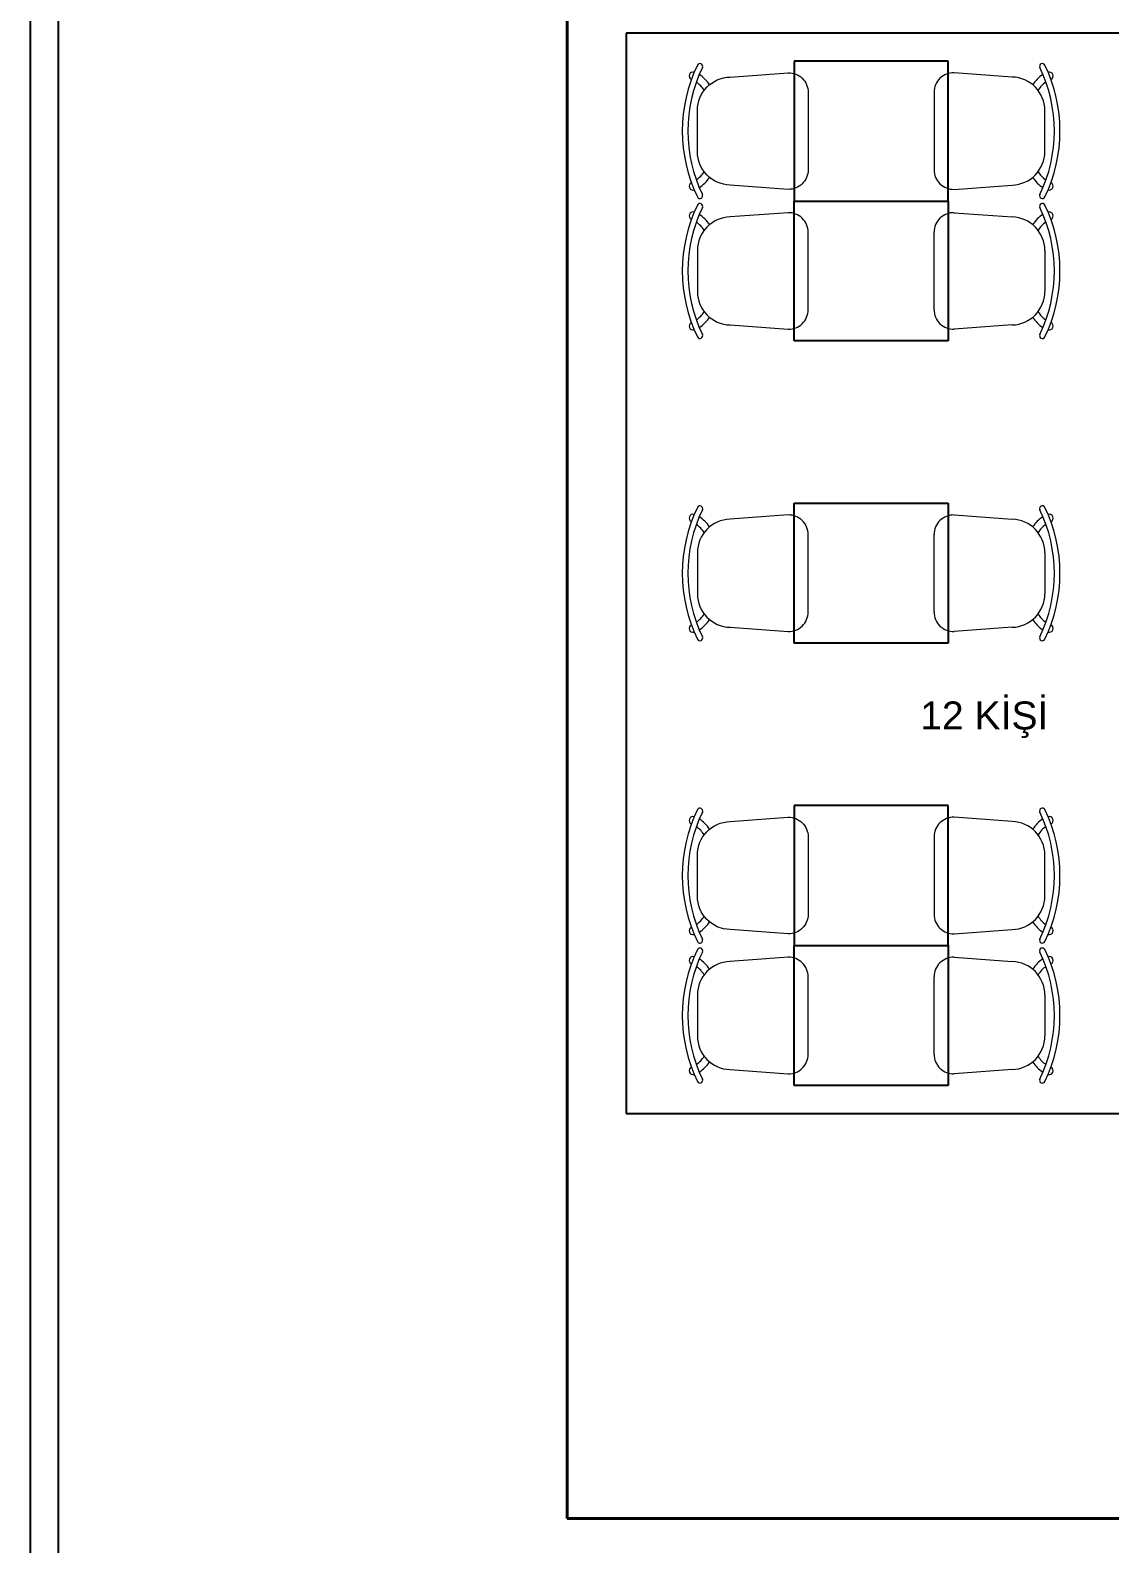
# Model space of a CAD drawing. Header units: millimetres. Extents: x -937 to 10425, y -275 to 2422.
# Drawn here: x 3715 to 4101, y 210 to 750 of the extents above; entities that cross this region are included whole.
import ezdxf

# ---------------------------------------------------------------- set-up
doc = ezdxf.new("R2010")
doc.units = ezdxf.units.MM
for name, color, linetype, lineweight in [('Sebe - ANTET', 143, 'Continuous', 5), ('Sebe - Mobilya', 11, 'Continuous', 25), ('Sebe - Mobilya Alçak', 41, 'Continuous', 20)]:
    doc.layers.add(name, color=color, linetype=linetype, lineweight=lineweight)
doc.styles.get("Standard").update_dxf_attribs({"font": 'arial.ttf'})

msp = doc.modelspace()

# ---------------------------------------------------------------- linework, layer by layer
for p, q in [((4172.872550182838, 749.2821209420922), (3927.872550182838, 749.2821209420922)), ((3927.872550182838, 749.2821209420922), (3927.872550182838, 363.282120942092)), ((3927.872550182838, 363.282120942092), (4172.872550182838, 363.2821209420922))]:
    msp.add_line(p, q)
for points in [[(3714.868439227233, -145.3628701905864), (6594.868439227233, -145.3628701905864), (6594.868439227233, 1924.637129809415), (3714.868439227233, 1924.637129809415)], [(3724.868439227233, -135.3628701905864), (6584.868439227233, -135.3628701905864), (6584.868439227233, 1914.637129809415), (3724.868439227233, 1914.637129809415)]]:
    msp.add_lwpolyline(points, close=True)
at = {"layer": 'Sebe - ANTET', "lineweight": 40}
msp.add_lwpolyline([(3906.708892469615, 218.5500540086264), (4882.771558349832, 218.529254008628), (4882.771558349832, 1322.153100910718), (3906.708892469615, 1322.173900910716)], close=True, dxfattribs=at)
at = {"layer": 'Sebe - Mobilya'}
for p, q in [((3987.872550183558, 739.2821209422868), (3987.872550183198, 689.2821209420431)), ((4042.872550183198, 739.2821209418976), (3987.872550183558, 739.2821209422868)), ((4042.872550183198, 689.2821209420431), (4042.872550183198, 739.2821209418976)), ((3987.872550183198, 689.2821209420431), (4042.872550183198, 689.2821209420431)), ((3987.872550182838, 639.2821209425915), (3987.872550183198, 689.2821209428353)), ((3987.872550183198, 689.2821209428353), (4042.872550183198, 689.2821209420431)), ((4042.872550183198, 689.2821209420431), (4042.872550182477, 639.2821209421886)), ((4042.872550182477, 639.2821209421886), (3987.872550182838, 639.2821209425915)), ((3987.872550182838, 531.2821209422937), (3987.872550183198, 581.2821209425374)), ((3987.872550183198, 581.2821209425374), (4042.872550183198, 581.2821209417452)), ((4042.872550183198, 581.2821209417452), (4042.872550182477, 531.2821209418908)), ((4042.872550182477, 531.2821209418908), (3987.872550182838, 531.2821209422937)), ((3987.872550183558, 473.282120941989), (3987.872550183198, 423.2821209417452)), ((4042.872550183198, 473.2821209415997), (3987.872550183558, 473.282120941989)), ((4042.872550183198, 423.2821209417452), (4042.872550183198, 473.2821209415997)), ((3987.872550183198, 423.2821209417452), (4042.872550183198, 423.2821209417452)), ((3987.872550182838, 373.2821209422937), (3987.872550183198, 423.2821209425374)), ((3987.872550183198, 423.2821209425374), (4042.872550183198, 423.2821209417452)), ((4042.872550183198, 423.2821209417452), (4042.872550182477, 373.2821209418908)), ((4042.872550182477, 373.2821209418908), (3987.872550182838, 373.2821209422937))]:
    msp.add_line(p, q, dxfattribs=at)
at = {"layer": 'Sebe - Mobilya Alçak', "ltscale": 30}
for p, q in [((4065.782197366244, 733.5760571842825), (4045.039169628822, 735.1114871456462)), ((4037.872550183198, 728.1134704294359), (4037.872550183198, 700.4507714545048)), ((4077.472550183198, 706.9841889770032), (4077.472550183198, 721.5800529069393)), ((4045.039169628822, 693.4527547382963), (4065.782197366244, 694.98818469966)), ((4045.039169628702, 685.1114871441437), (4065.782197366079, 683.5760571821825)), ((4037.872550182079, 650.4507714532106), (4037.872550182876, 678.1134704281417)), ((4077.472550182688, 671.5800529045023), (4077.472550182268, 656.9841889745662)), ((4065.782197364968, 644.98818469756), (4045.039169627502, 643.4527547367938)), ((4045.039169628702, 577.1114871438458), (4065.782197366079, 575.5760571818846)), ((4037.872550182079, 542.4507714529127), (4037.872550182876, 570.1134704278438)), ((4077.472550182688, 563.5800529042044), (4077.472550182268, 548.9841889742684)), ((4065.782197364968, 536.9881846972621), (4045.039169627502, 535.452754736496)), ((4065.782197366244, 467.5760571839846), (4045.039169628822, 469.1114871453483)), ((4037.872550183198, 462.113470429138), (4037.872550183198, 434.4507714542069)), ((4077.472550183198, 440.9841889767054), (4077.472550183198, 455.5800529066414)), ((4045.039169628822, 427.4527547379985), (4065.782197366244, 428.9881846993621)), ((4045.039169628702, 419.1114871438458), (4065.782197366079, 417.5760571818846)), ((4037.872550182079, 384.4507714529127), (4037.872550182876, 412.1134704278438)), ((4077.472550182688, 405.5800529042044), (4077.472550182268, 390.9841889742684)), ((4065.782197364968, 378.9881846972621), (4045.039169627502, 377.452754736496))]:
    msp.add_line(p, q, dxfattribs=at)
for points in [[(3992.872550183558, 728.1134704294359), (3992.872550183558, 700.4507714545048, -0.421203205743218), (3985.705930737933, 693.4527547382963), (3964.962903000512, 694.98818469966, -0.4066749681270739), (3953.272550183558, 706.9841889770032), (3953.272550183558, 721.5800529069393, -0.406674968127074), (3964.962903000512, 733.5760571842825), (3985.705930737933, 735.1114871456462, -0.421203205743218)], [(3992.872550182439, 650.4507714545066), (3992.872550183236, 678.1134704294377, 0.421203205743218), (3985.705930737813, 685.1114871458526), (3964.962903000347, 683.5760571850865, 0.4066749681270739), (3953.272550183047, 671.5800529080802), (3953.272550182627, 656.9841889781442, 0.406674968127074), (3964.962902999236, 644.988184700464), (3985.705930736613, 643.4527547385028, 0.421203205743218)], [(3992.872550182439, 542.4507714542087), (3992.872550183236, 570.1134704291399, 0.421203205743218), (3985.705930737813, 577.1114871455547), (3964.962903000347, 575.5760571847886, 0.4066749681270739), (3953.272550183047, 563.5800529077824), (3953.272550182627, 548.9841889778463, 0.406674968127074), (3964.962902999236, 536.9881847001661), (3985.705930736613, 535.4527547382049, 0.421203205743218)], [(3992.872550183558, 462.113470429138), (3992.872550183558, 434.4507714542069, -0.421203205743218), (3985.705930737933, 427.4527547379985), (3964.962903000512, 428.9881846993621, -0.4066749681270739), (3953.272550183558, 440.9841889767054), (3953.272550183558, 455.5800529066414, -0.406674968127074), (3964.962903000512, 467.5760571839846), (3985.705930737933, 469.1114871453483, -0.421203205743218)], [(3992.872550182439, 384.4507714542087), (3992.872550183236, 412.1134704291399, 0.421203205743218), (3985.705930737813, 419.1114871455547), (3964.962903000347, 417.5760571847886, 0.4066749681270739), (3953.272550183047, 405.5800529077824), (3953.272550182627, 390.9841889778463, 0.406674968127074), (3964.962902999236, 378.9881847001661), (3985.705930736613, 377.4527547382049, 0.421203205743218)]]:
    msp.add_lwpolyline(points, format="xyb", close=True, dxfattribs=at)
for centre, radius, start, end in [((4002.019899907538, 714.2818063666432), 54.13989767268671, 154.2098047335278, 205.78945578676), ((4002.019899907538, 714.2818063666432), 52.13989767268671, 154.2098047335278, 205.78945578676), ((4028.725200459217, 714.2818063666432), 52.13989767268671, 334.2105442132399, 25.79019526647226), ((4028.725200459217, 714.2818063666432), 54.13989767268671, 334.2105442132399, 25.79019526647226), ((3951.704741430944, 733.9745495206821), 1.38633345823072, 72.38231874664994, 244.8695160181106), ((3947.624265029401, 723.9834909643), 9.40792221088551, 30.89018871590304, 55.88235253522808), ((3946.496828456648, 723.3686318210262), 13.42223557113271, 33.84355000707144, 56.17829439129336), ((4044.872550183199, 728.1134704294361), 7.000000000001074, 88.63607246838744, 180), ((4065.472550183198, 721.5800529069393), 12, 0, 88.52137948697971), ((4084.248271910107, 723.3686318210262), 13.42223557113271, 123.8217056087062, 146.1564499929285), ((4083.120835337354, 723.9834909643), 9.40792221088551, 124.1176474647724, 149.109811284097), ((4079.040358935812, 733.9745495206821), 1.38633345823072, 295.1304839818894, 107.6176812533501), ((4065.472550183198, 706.9841889770032), 12.00000000000021, 271.4786205130202, 0), ((3947.624139820535, 704.5808238192299), 9.40792221088551, 304.116907985055, 329.1090718043429), ((3946.496711183468, 705.1956975135513), 13.42223557113271, 303.8209661289653, 326.1557105131748), ((4044.872550183198, 700.4507714545055), 7, 180, 271.3639275316125), ((4084.248389183288, 705.1956975135513), 13.42223557113271, 213.8442894868251, 236.1790338710347), ((4083.12096054622, 704.5808238192299), 9.40792221088551, 210.890928195657, 235.8830920149449), ((3951.704741430944, 694.589761961362), 1.38633345823072, 115.1304839818894, 287.61768125335), ((4079.040358935812, 694.589761961362), 1.38633345823072, 252.38231874665, 64.86951601811062), ((4002.019899906818, 664.282435517036), 54.13989767268671, 154.2105442116203, 205.7901952647957), ((4002.019899906818, 664.282435517036), 52.13989767268671, 154.2105442116203, 205.7901952647957), ((4028.725200458497, 664.2824355162666), 52.13989767268671, 334.2098047318512, 25.78945578508208), ((4028.725200458497, 664.2824355162666), 54.13989767268671, 334.2098047318512, 25.78945578508208), ((3951.70474143079, 683.9744799237665), 1.38633345823072, 72.38231874500973, 244.8695160164696), ((3947.624139820094, 673.9834180660159), 9.40792221088551, 30.89092819402298, 55.88309201330919), ((3946.496711183009, 673.3685443717272), 13.42223557113271, 33.84428948519132, 56.17903386940751), ((4044.872550182876, 678.1134704279395), 7.000000000000455, 88.6360724667455, 179.9999999983325), ((4065.472550182687, 671.5800529048481), 12.00000000000028, 359.9999999983585, 88.52137948533769), ((4084.24838918283, 673.3685443677591), 13.42223557113271, 123.8209661273009, 146.1557105115394), ((4083.12096054578, 673.9834180621128), 9.40792221088551, 124.1169079833866, 149.1090718027269), ((4079.040358935659, 683.9744799200985), 1.38633345823072, 295.1304839802485, 107.6176812517099), ((4065.472550182268, 656.9841889749121), 12, 271.4786205113522, 359.9999999983585), ((3947.624265028401, 654.5807509209458), 9.40792221088551, 304.1176474631366, 329.1098112824629), ((4044.87255018208, 650.4507714530084), 7.000000000000814, 179.9999999983325, 271.3639275299446), ((4083.120835336355, 654.5807509170427), 9.40792221088551, 210.890188714287, 235.8823525335923), ((3951.704741429656, 644.5896923644464), 1.38633345823072, 115.1304839802485, 287.6176812517098), ((3946.496828455666, 655.1956100642524), 13.42223557113271, 303.8217056070422, 326.1564499912418), ((4084.248271909125, 655.1956100602843), 13.42223557113271, 213.8435500054904, 236.1782943896334), ((4079.040358934524, 644.5896923607784), 1.38633345823072, 252.3823187449826, 64.86951601646959), ((4002.019899906818, 556.2824355167381), 54.13989767268671, 154.2105442116203, 205.7901952647957), ((4002.019899906818, 556.2824355167381), 52.13989767268671, 154.2105442116203, 205.7901952647957), ((4028.725200458497, 556.2824355159687), 52.13989767268671, 334.2098047318512, 25.78945578508208), ((4028.725200458497, 556.2824355159687), 54.13989767268671, 334.2098047318512, 25.78945578508208), ((3951.70474143079, 575.9744799234686), 1.38633345823072, 72.38231874500973, 244.8695160164696), ((3947.624139820094, 565.9834180657181), 9.40792221088551, 30.89092819402298, 55.88309201330919), ((3946.496711183009, 565.3685443714294), 13.42223557113271, 33.84428948519132, 56.17903386940751), ((4044.872550182876, 570.1134704276417), 7.000000000000455, 88.6360724667455, 179.9999999983325), ((4065.472550182687, 563.5800529045503), 12.00000000000028, 359.9999999983585, 88.52137948533769), ((4084.24838918283, 565.3685443674613), 13.42223557113271, 123.8209661273009, 146.1557105115394), ((4083.12096054578, 565.983418061815), 9.40792221088551, 124.1169079833866, 149.1090718027269), ((4079.040358935659, 575.9744799198006), 1.38633345823072, 295.1304839802485, 107.6176812517099), ((4065.472550182268, 548.9841889746142), 12, 271.4786205113522, 359.9999999983585), ((3947.624265028401, 546.5807509206479), 9.40792221088551, 304.1176474631366, 329.1098112824629), ((4044.87255018208, 542.4507714527106), 7.000000000000814, 179.9999999983325, 271.3639275299446), ((4083.120835336355, 546.5807509167448), 9.40792221088551, 210.890188714287, 235.8823525335923), ((3951.704741429656, 536.5896923641485), 1.38633345823072, 115.1304839802485, 287.6176812517098), ((3946.496828455666, 547.1956100639545), 13.42223557113271, 303.8217056070422, 326.1564499912418), ((4084.248271909125, 547.1956100599864), 13.42223557113271, 213.8435500054904, 236.1782943896334), ((4079.040358934524, 536.5896923604805), 1.38633345823072, 252.3823187449826, 64.86951601646959), ((4002.019899907538, 448.2818063663453), 54.13989767268671, 154.2098047335278, 205.78945578676), ((4002.019899907538, 448.2818063663453), 52.13989767268671, 154.2098047335278, 205.78945578676), ((4028.725200459217, 448.2818063663453), 52.13989767268671, 334.2105442132399, 25.79019526647226), ((4028.725200459217, 448.2818063663453), 54.13989767268671, 334.2105442132399, 25.79019526647226), ((3951.704741430944, 467.9745495203842), 1.38633345823072, 72.38231874664994, 244.8695160181106), ((3947.624265029401, 457.9834909640022), 9.40792221088551, 30.89018871590304, 55.88235253522808), ((3946.496828456648, 457.3686318207283), 13.42223557113271, 33.84355000707144, 56.17829439129336), ((4044.872550183199, 462.1134704291383), 7.000000000001074, 88.63607246838744, 180), ((4065.472550183198, 455.5800529066414), 12, 0, 88.52137948697971), ((4084.248271910107, 457.3686318207283), 13.42223557113271, 123.8217056087062, 146.1564499929285), ((4083.120835337354, 457.9834909640022), 9.40792221088551, 124.1176474647724, 149.109811284097), ((4079.040358935812, 467.9745495203842), 1.38633345823072, 295.1304839818894, 107.6176812533501), ((4065.472550183198, 440.9841889767054), 12.00000000000021, 271.4786205130202, 0), ((3947.624139820535, 438.580823818932), 9.40792221088551, 304.116907985055, 329.1090718043429), ((4044.872550183198, 434.4507714542076), 7, 180, 271.3639275316125), ((4083.12096054622, 438.580823818932), 9.40792221088551, 210.890928195657, 235.8830920149449), ((3951.704741430944, 428.5897619610641), 1.38633345823072, 115.1304839818894, 287.61768125335), ((3946.496711183468, 439.1956975132534), 13.42223557113271, 303.8209661289653, 326.1557105131748), ((4084.248389183288, 439.1956975132534), 13.42223557113271, 213.8442894868251, 236.1790338710347), ((4079.040358935812, 428.5897619610641), 1.38633345823072, 252.38231874665, 64.86951601811062), ((4002.019899906818, 398.2824355167381), 54.13989767268671, 154.2105442116203, 205.7901952647957), ((4028.725200458497, 398.2824355159687), 54.13989767268671, 334.2098047318512, 25.78945578508208), ((4002.019899906818, 398.2824355167381), 52.13989767268671, 154.2105442116203, 205.7901952647957), ((3951.70474143079, 417.9744799234686), 1.38633345823072, 72.38231874500973, 244.8695160164696), ((3946.496711183009, 407.3685443714294), 13.42223557113271, 33.84428948519132, 56.17903386940751), ((4044.872550182876, 412.1134704276417), 7.000000000000455, 88.6360724667455, 179.9999999983325), ((4065.472550182687, 405.5800529045503), 12.00000000000028, 359.9999999983585, 88.52137948533769), ((4084.24838918283, 407.3685443674613), 13.42223557113271, 123.8209661273009, 146.1557105115394), ((4028.725200458497, 398.2824355159687), 52.13989767268671, 334.2098047318512, 25.78945578508208), ((4079.040358935659, 417.9744799198006), 1.38633345823072, 295.1304839802485, 107.6176812517099), ((3947.624139820094, 407.9834180657181), 9.40792221088551, 30.89092819402298, 55.88309201330919), ((4083.12096054578, 407.983418061815), 9.40792221088551, 124.1169079833866, 149.1090718027269), ((4065.472550182268, 390.9841889746142), 12, 271.4786205113522, 359.9999999983585), ((4044.87255018208, 384.4507714527106), 7.000000000000814, 179.9999999983325, 271.3639275299446), ((3951.704741429656, 378.5896923641485), 1.38633345823072, 115.1304839802485, 287.6176812517098), ((3947.624265028401, 388.5807509206479), 9.40792221088551, 304.1176474631366, 329.1098112824629), ((3946.496828455666, 389.1956100639545), 13.42223557113271, 303.8217056070422, 326.1564499912418), ((4084.248271909125, 389.1956100599864), 13.42223557113271, 213.8435500054904, 236.1782943896334), ((4083.120835336355, 388.5807509167448), 9.40792221088551, 210.890188714287, 235.8823525335923), ((4079.040358934524, 378.5896923604805), 1.38633345823072, 252.3823187449826, 64.86951601646959)]:
    msp.add_arc(centre, radius, start, end, dxfattribs=at)
at = {"layer": 'Sebe - Mobilya Alçak'}
for centre, start, end in [((3954.173095423392, 737.4017550110416), 334.2098047335278, 154.2098047335278), ((4076.572004943364, 737.4017550110416), 25.79019526647226, 205.7901952664722), ((3954.173095423392, 691.1624868729009), 205.7901952664722, 25.79019526647226), ((3954.173095423337, 687.4017550121562), 334.2098047318512, 154.2098047318512), ((4076.572004943364, 691.1624868729009), 154.2098047335278, 334.2098047335278), ((4076.572004943309, 687.4017550086305), 25.79019526479571, 205.7901952647957), ((3954.173095422005, 641.1624868740155), 205.7901952647957, 25.79019526479571), ((4076.572004941978, 641.1624868704898), 154.2098047318512, 334.2098047318512), ((3954.173095423337, 579.4017550118583), 334.2098047318512, 154.2098047318512), ((4076.572004943309, 579.4017550083327), 25.79019526479571, 205.7901952647957), ((3954.173095422005, 533.1624868737176), 205.7901952647957, 25.79019526479571), ((4076.572004941978, 533.162486870192), 154.2098047318512, 334.2098047318512), ((3954.173095423392, 471.4017550107437), 334.2098047335278, 154.2098047335278), ((4076.572004943364, 471.4017550107437), 25.79019526647226, 205.7901952664722), ((3954.173095423392, 425.162486872603), 205.7901952664722, 25.79019526647226), ((3954.173095423337, 421.4017550118583), 334.2098047318512, 154.2098047318512), ((4076.572004943364, 425.162486872603), 154.2098047335278, 334.2098047335278), ((4076.572004943309, 421.4017550083327), 25.79019526479571, 205.7901952647957), ((3954.173095422005, 375.1624868737176), 205.7901952647957, 25.79019526479571), ((4076.572004941978, 375.162486870192), 154.2098047318512, 334.2098047318512)]:
    msp.add_arc(centre, 1.000000000000607, start, end, dxfattribs=at)

# ---------------------------------------------------------------- texts
msp.add_text('12 KİŞİ', height=10).set_placement((4032.911763280666, 500.4791542321418))

doc.saveas('drawing.dxf')
